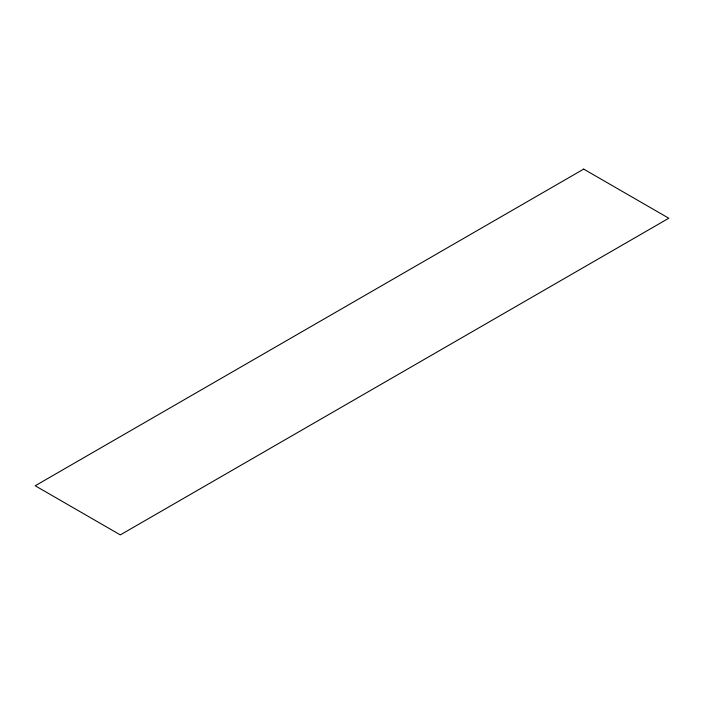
<?xml version="1.0" encoding="UTF-8"?>
<svg xmlns="http://www.w3.org/2000/svg" width="704" height="704" viewBox="0 0 704 704"><rect width="100%" height="100%" fill="white"/><g stroke="black" fill="none" stroke-linecap="round" stroke-linejoin="round"><path stroke-width="1.06" d="M583.686 169.101L35.2 485.769L120.314 534.899L668.8 218.231L583.686 169.101"/></g></svg>
